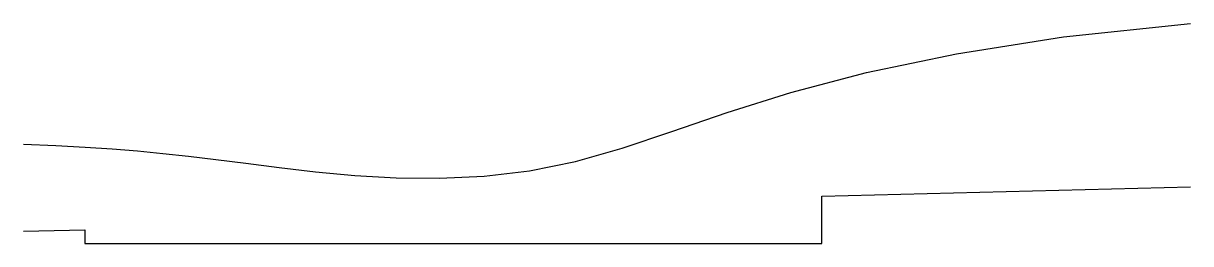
# Model space of a CAD drawing. Header units: metres. Extents: x 0 to 12.3, y 2 to 4.3.
import ezdxf

# ---------------------------------------------------------------- set-up
doc = ezdxf.new("R2010")
doc.units = ezdxf.units.M
doc.layers.add('Fondo', color=7, linetype='Continuous', lineweight=30)
doc.layers.add('Lamina', color=150, linetype='Continuous')

msp = doc.modelspace()

# ---------------------------------------------------------------- linework, layer by layer
at = {"layer": 'Fondo'}
msp.add_lwpolyline([(0, 2.13), (0.649, 2.146), (0.649, 2), (1.948, 2), (5.831, 2), (8.441, 2), (8.441, 2.5), (12.337, 2.597)], dxfattribs=at)
at = {"layer": 'Lamina'}
msp.add_lwpolyline([(0, 3.048), (0.344, 3.034), (0.653, 3.018), (0.937, 3), (1.207, 2.978), (1.473, 2.952), (1.745, 2.922), (2.035, 2.887), (2.352, 2.847), (2.704, 2.801), (3.089, 2.756), (3.503, 2.718), (3.941, 2.694), (4.398, 2.69), (4.869, 2.712), (5.35, 2.769), (5.837, 2.866), (6.329, 3.006), (6.853, 3.182), (7.437, 3.381), (8.113, 3.592), (8.911, 3.804), (9.861, 4.003), (10.993, 4.18), (12.337, 4.322)], dxfattribs=at)

doc.saveas('drawing.dxf')
